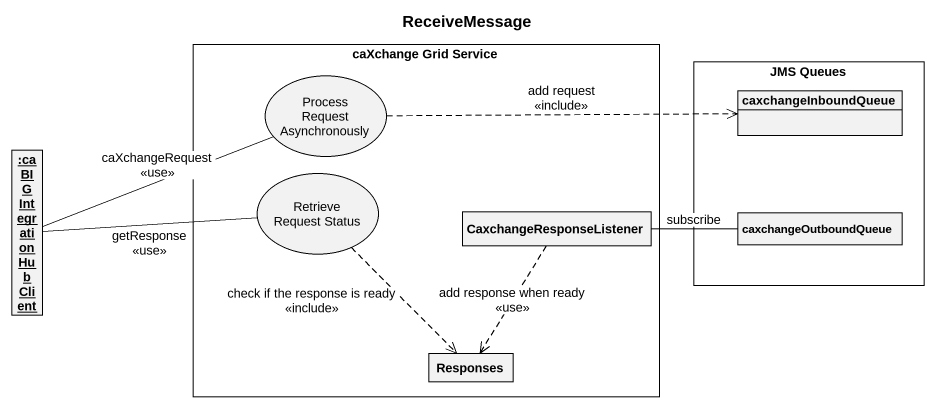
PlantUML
@startuml
title ReceiveMessage
allowmixing
hide circle
hide empty members
rectangle "caXchange Grid Service" as caXchange_Grid_Service {
  usecase "Process Request Asynchronously" as Process_Request
  usecase "Retrieve Request Status" as Retrieve_Request_Status
  class CaxchangeResponseListener
  class Responses
}
rectangle "JMS Queues" as JMS_Queues {
  class caxchangeInboundQueue
  class caxchangeOutboundQueue
}
object ":caBIG Integration Hub Client" as caBIG_Integration_Hub_Client
Process_Request .right.> caxchangeInboundQueue : add request\n<<include>>
caBIG_Integration_Hub_Client -right- Process_Request : caXchangeRequest\n<<use>>
caBIG_Integration_Hub_Client -right- Retrieve_Request_Status : getResponse\n<<use>>
Retrieve_Request_Status ..> Responses : check if the response is ready\n<<include>>
CaxchangeResponseListener -right- caxchangeOutboundQueue : subscribe
CaxchangeResponseListener ..> Responses : add response when ready\n<<use>>
@enduml
